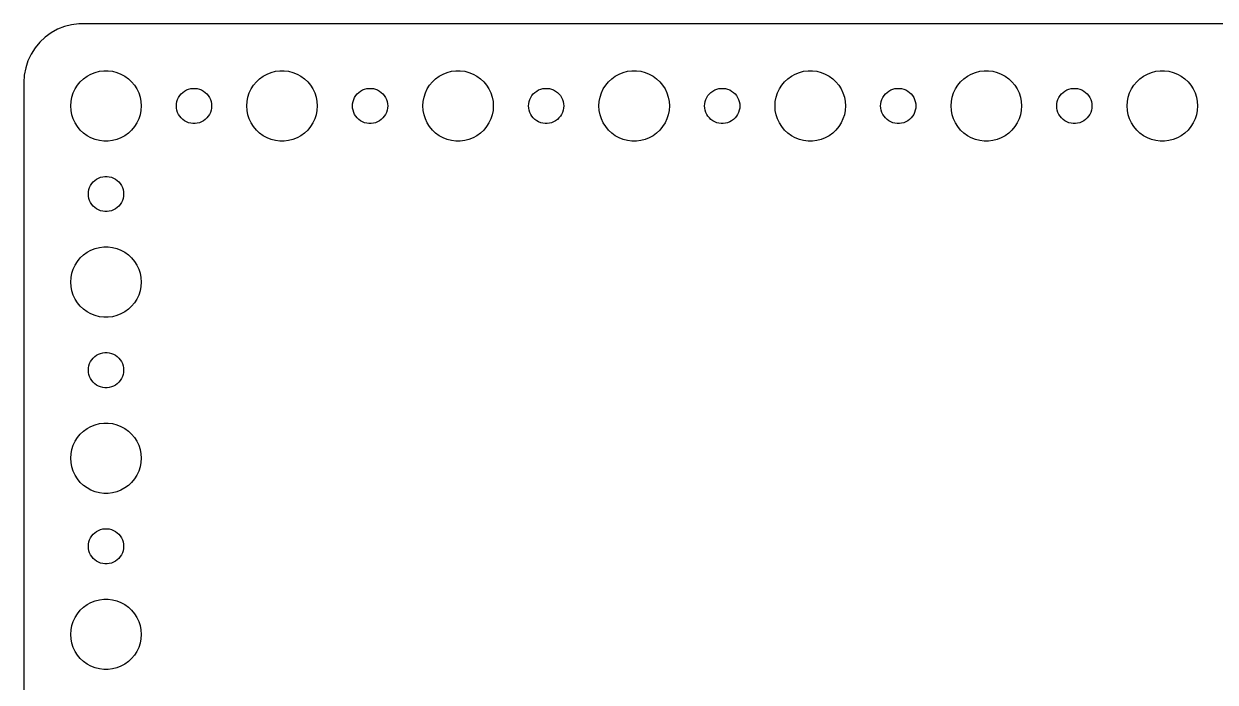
# Model space of a CAD drawing. Header units: metres. Extents: x -104 to 104, y -104 to 104.
# Drawn here: x -104.5 to -3, y 48.4 to 104.5 of the extents above; entities that cross this region are included whole.
import ezdxf

# ---------------------------------------------------------------- set-up
doc = ezdxf.new("R2010")
doc.units = ezdxf.units.M

msp = doc.modelspace()

# ---------------------------------------------------------------- linework, layer by layer
for p, q in [((-102.179, 103.722), (-102.687, 103.353)), ((-101.629, 104.024), (-102.179, 103.722)), ((-101.045, 104.255), (-101.629, 104.024)), ((-100.437, 104.411), (-101.045, 104.255)), ((-99.8139, 104.49), (-100.437, 104.411)), ((99.8139, 104.49), (-99.8139, 104.49)), ((-103.145, 102.923), (-103.545, 102.439)), ((-102.687, 103.353), (-103.145, 102.923)), ((-103.882, 101.909), (-104.149, 101.341)), ((-103.545, 102.439), (-103.882, 101.909)), ((-104.343, 100.743), (-104.461, 100.127)), ((-104.149, 101.341), (-104.343, 100.743)), ((-98.0621, 100.447), (-97.6884, 100.494)), ((-97.6884, 100.494), (-97.3116, 100.494)), ((-97.3116, 100.494), (-96.9379, 100.447)), ((-83.0621, 100.447), (-82.6884, 100.494)), ((-82.6884, 100.494), (-82.3116, 100.494)), ((-82.3116, 100.494), (-81.9379, 100.447)), ((-68.0621, 100.447), (-67.6884, 100.494)), ((-67.6884, 100.494), (-67.3116, 100.494)), ((-67.3116, 100.494), (-66.9379, 100.447)), ((-53.0621, 100.447), (-52.6884, 100.494)), ((-52.6884, 100.494), (-52.3116, 100.494)), ((-52.3116, 100.494), (-51.9379, 100.447)), ((-38.0621, 100.447), (-37.6884, 100.494)), ((-37.6884, 100.494), (-37.3116, 100.494)), ((-37.3116, 100.494), (-36.9379, 100.447)), ((-23.0621, 100.447), (-22.6884, 100.494)), ((-22.6884, 100.494), (-22.3116, 100.494)), ((-22.3116, 100.494), (-21.9379, 100.447)), ((-8.06213, 100.447), (-7.68837, 100.494)), ((-7.68837, 100.494), (-7.31161, 100.494)), ((-7.31161, 100.494), (-6.93785, 100.447)), ((-104.461, 100.127), (-104.5, 99.5)), ((-104.5, 99.5), (-104.5, -99.5)), ((-99.927, 99.2634), (-99.6869, 99.5536)), ((-99.6869, 99.5536), (-99.4123, 99.8115)), ((-99.4123, 99.8115), (-99.1075, 100.033)), ((-99.1075, 100.033), (-98.7773, 100.214)), ((-98.7773, 100.214), (-98.427, 100.353)), ((-98.427, 100.353), (-98.0621, 100.447)), ((-96.9379, 100.447), (-96.573, 100.353)), ((-96.573, 100.353), (-96.2227, 100.214)), ((-96.2227, 100.214), (-95.8925, 100.033)), ((-95.8925, 100.033), (-95.5877, 99.8115)), ((-95.5877, 99.8115), (-95.3131, 99.5536)), ((-95.3131, 99.5536), (-95.073, 99.2634)), ((-84.927, 99.2634), (-84.6869, 99.5536)), ((-84.6869, 99.5536), (-84.4123, 99.8115)), ((-84.4123, 99.8115), (-84.1075, 100.033)), ((-84.1075, 100.033), (-83.7773, 100.214)), ((-83.7773, 100.214), (-83.427, 100.353)), ((-83.427, 100.353), (-83.0621, 100.447)), ((-81.9379, 100.447), (-81.573, 100.353)), ((-81.573, 100.353), (-81.2227, 100.214)), ((-81.2227, 100.214), (-80.8925, 100.033)), ((-80.8925, 100.033), (-80.5877, 99.8115)), ((-80.5877, 99.8115), (-80.3131, 99.5536)), ((-80.3131, 99.5536), (-80.073, 99.2634)), ((-69.927, 99.2634), (-69.6869, 99.5536)), ((-69.6869, 99.5536), (-69.4123, 99.8115)), ((-69.4123, 99.8115), (-69.1075, 100.033)), ((-69.1075, 100.033), (-68.7773, 100.214)), ((-68.7773, 100.214), (-68.427, 100.353)), ((-68.427, 100.353), (-68.0621, 100.447)), ((-66.9379, 100.447), (-66.573, 100.353)), ((-66.573, 100.353), (-66.2227, 100.214)), ((-66.2227, 100.214), (-65.8925, 100.033)), ((-65.8925, 100.033), (-65.5877, 99.8115)), ((-65.5877, 99.8115), (-65.3131, 99.5536)), ((-65.3131, 99.5536), (-65.073, 99.2634)), ((-54.927, 99.2634), (-54.6869, 99.5536)), ((-54.6869, 99.5536), (-54.4123, 99.8115)), ((-54.4123, 99.8115), (-54.1075, 100.033)), ((-54.1075, 100.033), (-53.7773, 100.214)), ((-53.7773, 100.214), (-53.427, 100.353)), ((-53.427, 100.353), (-53.0621, 100.447)), ((-51.9379, 100.447), (-51.5729, 100.353)), ((-51.5729, 100.353), (-51.2227, 100.214)), ((-51.2227, 100.214), (-50.8925, 100.033)), ((-50.8925, 100.033), (-50.5877, 99.8115)), ((-50.5877, 99.8115), (-50.3131, 99.5536)), ((-50.3131, 99.5536), (-50.0729, 99.2634)), ((-39.927, 99.2634), (-39.6869, 99.5536)), ((-39.6869, 99.5536), (-39.4123, 99.8115)), ((-39.4123, 99.8115), (-39.1075, 100.033)), ((-39.1075, 100.033), (-38.7773, 100.214)), ((-38.7773, 100.214), (-38.427, 100.353)), ((-38.427, 100.353), (-38.0621, 100.447)), ((-36.9379, 100.447), (-36.5729, 100.353)), ((-36.5729, 100.353), (-36.2227, 100.214)), ((-36.2227, 100.214), (-35.8925, 100.033)), ((-35.8925, 100.033), (-35.5877, 99.8115)), ((-35.5877, 99.8115), (-35.3131, 99.5536)), ((-35.3131, 99.5536), (-35.0729, 99.2634)), ((-24.927, 99.2634), (-24.6869, 99.5536)), ((-24.6869, 99.5536), (-24.4123, 99.8115)), ((-24.4123, 99.8115), (-24.1075, 100.033)), ((-24.1075, 100.033), (-23.7773, 100.214)), ((-23.7773, 100.214), (-23.427, 100.353)), ((-23.427, 100.353), (-23.0621, 100.447)), ((-21.9379, 100.447), (-21.5729, 100.353)), ((-21.5729, 100.353), (-21.2227, 100.214)), ((-21.2227, 100.214), (-20.8925, 100.033)), ((-20.8925, 100.033), (-20.5877, 99.8115)), ((-20.5877, 99.8115), (-20.3131, 99.5536)), ((-20.3131, 99.5536), (-20.0729, 99.2634)), ((-9.92705, 99.2634), (-9.6869, 99.5536)), ((-9.6869, 99.5536), (-9.41226, 99.8115)), ((-9.41226, 99.8115), (-9.10747, 100.033)), ((-9.10747, 100.033), (-8.77733, 100.214)), ((-8.77733, 100.214), (-8.42705, 100.353)), ((-8.42705, 100.353), (-8.06213, 100.447)), ((-6.93785, 100.447), (-6.57294, 100.353)), ((-6.57294, 100.353), (-6.22266, 100.214)), ((-6.22266, 100.214), (-5.89252, 100.033)), ((-5.89252, 100.033), (-5.58772, 99.8115)), ((-5.58772, 99.8115), (-5.31308, 99.5536)), ((-5.31308, 99.5536), (-5.07294, 99.2634)), ((-100.406, 98.2461), (-100.289, 98.6044)), ((-100.289, 98.6044), (-100.129, 98.9453)), ((-100.129, 98.9453), (-99.927, 99.2634)), ((-95.073, 99.2634), (-94.8711, 98.9453)), ((-94.8711, 98.9453), (-94.7107, 98.6044)), ((-94.7107, 98.6044), (-94.5943, 98.2461)), ((-91.2135, 98.3817), (-91.0934, 98.5268)), ((-91.0934, 98.5268), (-90.9561, 98.6558)), ((-90.9561, 98.6558), (-90.8037, 98.7665)), ((-90.8037, 98.7665), (-90.6387, 98.8572)), ((-90.6387, 98.8572), (-90.4635, 98.9266)), ((-90.4635, 98.9266), (-90.2811, 98.9734)), ((-90.2811, 98.9734), (-90.0942, 98.997)), ((-90.0942, 98.997), (-89.9058, 98.997)), ((-89.9058, 98.997), (-89.7189, 98.9734)), ((-89.7189, 98.9734), (-89.5365, 98.9266)), ((-89.5365, 98.9266), (-89.3613, 98.8572)), ((-89.3613, 98.8572), (-89.1963, 98.7665)), ((-89.1963, 98.7665), (-89.0439, 98.6558)), ((-89.0439, 98.6558), (-88.9065, 98.5268)), ((-88.9065, 98.5268), (-88.7865, 98.3817)), ((-85.4057, 98.2461), (-85.2893, 98.6044)), ((-85.2893, 98.6044), (-85.1289, 98.9453)), ((-85.1289, 98.9453), (-84.927, 99.2634)), ((-80.073, 99.2634), (-79.8711, 98.9453)), ((-79.8711, 98.9453), (-79.7107, 98.6044)), ((-79.7107, 98.6044), (-79.5943, 98.2461)), ((-76.2135, 98.3817), (-76.0934, 98.5268)), ((-76.0934, 98.5268), (-75.9561, 98.6558)), ((-75.9561, 98.6558), (-75.8037, 98.7665)), ((-75.8037, 98.7665), (-75.6387, 98.8572)), ((-75.6387, 98.8572), (-75.4635, 98.9266)), ((-75.4635, 98.9266), (-75.2811, 98.9734)), ((-75.2811, 98.9734), (-75.0942, 98.997)), ((-75.0942, 98.997), (-74.9058, 98.997)), ((-74.9058, 98.997), (-74.7189, 98.9734)), ((-74.7189, 98.9734), (-74.5365, 98.9266)), ((-74.5365, 98.9266), (-74.3613, 98.8572)), ((-74.3613, 98.8572), (-74.1963, 98.7665)), ((-74.1963, 98.7665), (-74.0439, 98.6558)), ((-74.0439, 98.6558), (-73.9065, 98.5268)), ((-73.9065, 98.5268), (-73.7865, 98.3817)), ((-70.4057, 98.2461), (-70.2893, 98.6044)), ((-70.2893, 98.6044), (-70.1289, 98.9453)), ((-70.1289, 98.9453), (-69.927, 99.2634)), ((-65.073, 99.2634), (-64.8711, 98.9453)), ((-64.8711, 98.9453), (-64.7107, 98.6044)), ((-64.7107, 98.6044), (-64.5943, 98.2461)), ((-61.2135, 98.3817), (-61.0934, 98.5268)), ((-61.0934, 98.5268), (-60.9561, 98.6558)), ((-60.9561, 98.6558), (-60.8037, 98.7665)), ((-60.8037, 98.7665), (-60.6387, 98.8572)), ((-60.6387, 98.8572), (-60.4635, 98.9266)), ((-60.4635, 98.9266), (-60.2811, 98.9734)), ((-60.2811, 98.9734), (-60.0942, 98.997)), ((-60.0942, 98.997), (-59.9058, 98.997)), ((-59.9058, 98.997), (-59.7189, 98.9734)), ((-59.7189, 98.9734), (-59.5365, 98.9266)), ((-59.5365, 98.9266), (-59.3613, 98.8572)), ((-59.3613, 98.8572), (-59.1963, 98.7665)), ((-59.1963, 98.7665), (-59.0439, 98.6558)), ((-59.0439, 98.6558), (-58.9065, 98.5268)), ((-58.9065, 98.5268), (-58.7865, 98.3817)), ((-55.4057, 98.2461), (-55.2893, 98.6044)), ((-55.2893, 98.6044), (-55.1289, 98.9453)), ((-55.1289, 98.9453), (-54.927, 99.2634)), ((-50.0729, 99.2634), (-49.8711, 98.9453)), ((-49.8711, 98.9453), (-49.7107, 98.6044)), ((-49.7107, 98.6044), (-49.5942, 98.2461)), ((-46.2135, 98.3817), (-46.0934, 98.5268)), ((-46.0934, 98.5268), (-45.9561, 98.6558)), ((-45.9561, 98.6558), (-45.8037, 98.7665)), ((-45.8037, 98.7665), (-45.6387, 98.8572)), ((-45.6387, 98.8572), (-45.4635, 98.9266)), ((-45.4635, 98.9266), (-45.2811, 98.9734)), ((-45.2811, 98.9734), (-45.0942, 98.997)), ((-45.0942, 98.997), (-44.9058, 98.997)), ((-44.9058, 98.997), (-44.7189, 98.9734)), ((-44.7189, 98.9734), (-44.5365, 98.9266)), ((-44.5365, 98.9266), (-44.3613, 98.8572)), ((-44.3613, 98.8572), (-44.1963, 98.7665)), ((-44.1963, 98.7665), (-44.0439, 98.6558)), ((-44.0439, 98.6558), (-43.9065, 98.5268)), ((-43.9065, 98.5268), (-43.7865, 98.3817)), ((-40.4057, 98.2461), (-40.2893, 98.6044)), ((-40.2893, 98.6044), (-40.1289, 98.9453)), ((-40.1289, 98.9453), (-39.927, 99.2634)), ((-35.0729, 99.2634), (-34.8711, 98.9453)), ((-34.8711, 98.9453), (-34.7107, 98.6044)), ((-34.7107, 98.6044), (-34.5942, 98.2461)), ((-31.2135, 98.3817), (-31.0934, 98.5268)), ((-31.0934, 98.5268), (-30.9561, 98.6558)), ((-30.9561, 98.6558), (-30.8037, 98.7665)), ((-30.8037, 98.7665), (-30.6387, 98.8572)), ((-30.6387, 98.8572), (-30.4635, 98.9266)), ((-30.4635, 98.9266), (-30.2811, 98.9734)), ((-30.2811, 98.9734), (-30.0942, 98.997)), ((-30.0942, 98.997), (-29.9058, 98.997)), ((-29.9058, 98.997), (-29.7189, 98.9734)), ((-29.7189, 98.9734), (-29.5365, 98.9266)), ((-29.5365, 98.9266), (-29.3613, 98.8572)), ((-29.3613, 98.8572), (-29.1963, 98.7665)), ((-29.1963, 98.7665), (-29.0439, 98.6558)), ((-29.0439, 98.6558), (-28.9065, 98.5268)), ((-28.9065, 98.5268), (-28.7865, 98.3817)), ((-25.4057, 98.2461), (-25.2893, 98.6044)), ((-25.2893, 98.6044), (-25.1289, 98.9453)), ((-25.1289, 98.9453), (-24.927, 99.2634)), ((-20.0729, 99.2634), (-19.8711, 98.9453)), ((-19.8711, 98.9453), (-19.7107, 98.6044)), ((-19.7107, 98.6044), (-19.5942, 98.2461)), ((-16.2135, 98.3817), (-16.0934, 98.5268)), ((-16.0934, 98.5268), (-15.9561, 98.6558)), ((-15.9561, 98.6558), (-15.8037, 98.7665)), ((-15.8037, 98.7665), (-15.6387, 98.8572)), ((-15.6387, 98.8572), (-15.4635, 98.9266)), ((-15.4635, 98.9266), (-15.2811, 98.9734)), ((-15.2811, 98.9734), (-15.0942, 98.997)), ((-15.0942, 98.997), (-14.9058, 98.997)), ((-14.9058, 98.997), (-14.7189, 98.9734)), ((-14.7189, 98.9734), (-14.5365, 98.9266)), ((-14.5365, 98.9266), (-14.3613, 98.8572)), ((-14.3613, 98.8572), (-14.1963, 98.7665)), ((-14.1963, 98.7665), (-14.0439, 98.6558)), ((-14.0439, 98.6558), (-13.9065, 98.5268)), ((-13.9065, 98.5268), (-13.7865, 98.3817)), ((-10.4057, 98.2461), (-10.2893, 98.6044)), ((-10.2893, 98.6044), (-10.1289, 98.9453)), ((-10.1289, 98.9453), (-9.92705, 99.2634)), ((-5.07294, 99.2634), (-4.87108, 98.9453)), ((-4.87108, 98.9453), (-4.71066, 98.6044)), ((-4.71066, 98.6044), (-4.59424, 98.2461)), ((-100.5, 97.5), (-100.476, 97.876)), ((-100.476, 97.124), (-100.5, 97.5)), ((-100.476, 97.876), (-100.406, 98.2461)), ((-94.5943, 98.2461), (-94.5237, 97.876)), ((-94.5237, 97.876), (-94.5, 97.5)), ((-94.5, 97.5), (-94.5237, 97.124)), ((-91.5, 97.5), (-91.4882, 97.688)), ((-91.4882, 97.312), (-91.5, 97.5)), ((-91.4882, 97.688), (-91.4529, 97.873)), ((-91.4529, 97.873), (-91.3947, 98.0522)), ((-91.3947, 98.0522), (-91.3145, 98.2226)), ((-91.3145, 98.2226), (-91.2135, 98.3817)), ((-88.7865, 98.3817), (-88.6855, 98.2226)), ((-88.6855, 98.2226), (-88.6053, 98.0522)), ((-88.6053, 98.0522), (-88.5471, 97.873)), ((-88.5471, 97.873), (-88.5118, 97.688)), ((-88.5118, 97.688), (-88.5, 97.5)), ((-88.5, 97.5), (-88.5118, 97.312)), ((-85.5, 97.5), (-85.4763, 97.876)), ((-85.4763, 97.124), (-85.5, 97.5)), ((-85.4763, 97.876), (-85.4057, 98.2461)), ((-79.5943, 98.2461), (-79.5237, 97.876)), ((-79.5237, 97.876), (-79.5, 97.5)), ((-79.5, 97.5), (-79.5237, 97.124)), ((-76.5, 97.5), (-76.4882, 97.688)), ((-76.4882, 97.312), (-76.5, 97.5)), ((-76.4882, 97.688), (-76.4529, 97.873)), ((-76.4529, 97.873), (-76.3947, 98.0522)), ((-76.3947, 98.0522), (-76.3145, 98.2226)), ((-76.3145, 98.2226), (-76.2135, 98.3817)), ((-73.7865, 98.3817), (-73.6855, 98.2226)), ((-73.6855, 98.2226), (-73.6053, 98.0522)), ((-73.6053, 98.0522), (-73.5471, 97.873)), ((-73.5471, 97.873), (-73.5118, 97.688)), ((-73.5118, 97.688), (-73.5, 97.5)), ((-73.5, 97.5), (-73.5118, 97.312)), ((-70.5, 97.5), (-70.4763, 97.876)), ((-70.4763, 97.124), (-70.5, 97.5)), ((-70.4763, 97.876), (-70.4057, 98.2461)), ((-64.5943, 98.2461), (-64.5237, 97.876)), ((-64.5237, 97.876), (-64.5, 97.5)), ((-64.5, 97.5), (-64.5237, 97.124)), ((-61.5, 97.5), (-61.4882, 97.688)), ((-61.4882, 97.312), (-61.5, 97.5)), ((-61.4882, 97.688), (-61.4529, 97.873)), ((-61.4529, 97.873), (-61.3947, 98.0522)), ((-61.3947, 98.0522), (-61.3145, 98.2226)), ((-61.3145, 98.2226), (-61.2135, 98.3817)), ((-58.7865, 98.3817), (-58.6855, 98.2226)), ((-58.6855, 98.2226), (-58.6053, 98.0522)), ((-58.6053, 98.0522), (-58.5471, 97.873)), ((-58.5471, 97.873), (-58.5118, 97.688)), ((-58.5118, 97.688), (-58.5, 97.5)), ((-58.5, 97.5), (-58.5118, 97.312)), ((-55.5, 97.5), (-55.4763, 97.876)), ((-55.4763, 97.124), (-55.5, 97.5)), ((-55.4763, 97.876), (-55.4057, 98.2461)), ((-49.5942, 98.2461), (-49.5237, 97.876)), ((-49.5237, 97.876), (-49.5, 97.5)), ((-49.5, 97.5), (-49.5237, 97.124)), ((-46.5, 97.5), (-46.4882, 97.688)), ((-46.4882, 97.312), (-46.5, 97.5)), ((-46.4882, 97.688), (-46.4529, 97.873)), ((-46.4529, 97.873), (-46.3947, 98.0522)), ((-46.3947, 98.0522), (-46.3145, 98.2226)), ((-46.3145, 98.2226), (-46.2135, 98.3817)), ((-43.7865, 98.3817), (-43.6855, 98.2226)), ((-43.6855, 98.2226), (-43.6053, 98.0522)), ((-43.6053, 98.0522), (-43.5471, 97.873)), ((-43.5471, 97.873), (-43.5118, 97.688)), ((-43.5118, 97.688), (-43.5, 97.5)), ((-43.5, 97.5), (-43.5118, 97.312)), ((-40.5, 97.5), (-40.4763, 97.876)), ((-40.4763, 97.124), (-40.5, 97.5)), ((-40.4763, 97.876), (-40.4057, 98.2461)), ((-34.5942, 98.2461), (-34.5237, 97.876)), ((-34.5237, 97.876), (-34.5, 97.5)), ((-34.5, 97.5), (-34.5237, 97.124)), ((-31.5, 97.5), (-31.4882, 97.688)), ((-31.4882, 97.312), (-31.5, 97.5)), ((-31.4882, 97.688), (-31.4529, 97.873)), ((-31.4529, 97.873), (-31.3947, 98.0522)), ((-31.3947, 98.0522), (-31.3145, 98.2226)), ((-31.3145, 98.2226), (-31.2135, 98.3817)), ((-28.7865, 98.3817), (-28.6855, 98.2226)), ((-28.6855, 98.2226), (-28.6053, 98.0522)), ((-28.6053, 98.0522), (-28.5471, 97.873)), ((-28.5471, 97.873), (-28.5118, 97.688)), ((-28.5118, 97.688), (-28.5, 97.5)), ((-28.5, 97.5), (-28.5118, 97.312)), ((-25.5, 97.5), (-25.4763, 97.876)), ((-25.4763, 97.124), (-25.5, 97.5)), ((-25.4763, 97.876), (-25.4057, 98.2461)), ((-19.5942, 98.2461), (-19.5237, 97.876)), ((-19.5237, 97.876), (-19.5, 97.5)), ((-19.5, 97.5), (-19.5237, 97.124)), ((-16.5, 97.5), (-16.4882, 97.688)), ((-16.4882, 97.312), (-16.5, 97.5)), ((-16.4882, 97.688), (-16.4529, 97.873)), ((-16.4529, 97.873), (-16.3947, 98.0522)), ((-16.3947, 98.0522), (-16.3145, 98.2226)), ((-16.3145, 98.2226), (-16.2135, 98.3817)), ((-13.7865, 98.3817), (-13.6855, 98.2226)), ((-13.6855, 98.2226), (-13.6053, 98.0522)), ((-13.6053, 98.0522), (-13.5471, 97.873)), ((-13.5471, 97.873), (-13.5118, 97.688)), ((-13.5118, 97.688), (-13.5, 97.5)), ((-13.5, 97.5), (-13.5118, 97.312)), ((-10.5, 97.5), (-10.4763, 97.876)), ((-10.4763, 97.124), (-10.5, 97.5)), ((-10.4763, 97.876), (-10.4057, 98.2461)), ((-4.59424, 98.2461), (-4.52365, 97.876)), ((-4.52365, 97.876), (-4.5, 97.5)), ((-4.5, 97.5), (-4.52365, 97.124)), ((-100.406, 96.7539), (-100.476, 97.124)), ((-100.289, 96.3956), (-100.406, 96.7539)), ((-94.5943, 96.7539), (-94.7107, 96.3956)), ((-94.5237, 97.124), (-94.5943, 96.7539)), ((-91.4529, 97.127), (-91.4882, 97.312)), ((-91.3947, 96.9478), (-91.4529, 97.127)), ((-91.3145, 96.7774), (-91.3947, 96.9478)), ((-91.2135, 96.6183), (-91.3145, 96.7774)), ((-91.0934, 96.4732), (-91.2135, 96.6183)), ((-90.9561, 96.3442), (-91.0934, 96.4732)), ((-88.9065, 96.4732), (-89.0439, 96.3442)), ((-88.7865, 96.6183), (-88.9065, 96.4732)), ((-88.6855, 96.7774), (-88.7865, 96.6183)), ((-88.6053, 96.9478), (-88.6855, 96.7774)), ((-88.5471, 97.127), (-88.6053, 96.9478)), ((-88.5118, 97.312), (-88.5471, 97.127)), ((-85.4057, 96.7539), (-85.4763, 97.124)), ((-85.2893, 96.3956), (-85.4057, 96.7539)), ((-79.5943, 96.7539), (-79.7107, 96.3956)), ((-79.5237, 97.124), (-79.5943, 96.7539)), ((-76.4529, 97.127), (-76.4882, 97.312)), ((-76.3947, 96.9478), (-76.4529, 97.127)), ((-76.3145, 96.7774), (-76.3947, 96.9478)), ((-76.2135, 96.6183), (-76.3145, 96.7774)), ((-76.0934, 96.4732), (-76.2135, 96.6183)), ((-75.9561, 96.3442), (-76.0934, 96.4732)), ((-73.9065, 96.4732), (-74.0439, 96.3442)), ((-73.7865, 96.6183), (-73.9065, 96.4732)), ((-73.6855, 96.7774), (-73.7865, 96.6183)), ((-73.6053, 96.9478), (-73.6855, 96.7774)), ((-73.5471, 97.127), (-73.6053, 96.9478)), ((-73.5118, 97.312), (-73.5471, 97.127)), ((-70.4057, 96.7539), (-70.4763, 97.124)), ((-70.2893, 96.3956), (-70.4057, 96.7539)), ((-64.5943, 96.7539), (-64.7107, 96.3956)), ((-64.5237, 97.124), (-64.5943, 96.7539)), ((-61.4529, 97.127), (-61.4882, 97.312)), ((-61.3947, 96.9478), (-61.4529, 97.127)), ((-61.3145, 96.7774), (-61.3947, 96.9478)), ((-61.2135, 96.6183), (-61.3145, 96.7774)), ((-61.0934, 96.4732), (-61.2135, 96.6183)), ((-60.9561, 96.3442), (-61.0934, 96.4732)), ((-58.9065, 96.4732), (-59.0439, 96.3442)), ((-58.7865, 96.6183), (-58.9065, 96.4732)), ((-58.6855, 96.7774), (-58.7865, 96.6183)), ((-58.6053, 96.9478), (-58.6855, 96.7774)), ((-58.5471, 97.127), (-58.6053, 96.9478)), ((-58.5118, 97.312), (-58.5471, 97.127)), ((-55.4057, 96.7539), (-55.4763, 97.124)), ((-55.2893, 96.3956), (-55.4057, 96.7539)), ((-49.5942, 96.7539), (-49.7107, 96.3956)), ((-49.5237, 97.124), (-49.5942, 96.7539)), ((-46.4529, 97.127), (-46.4882, 97.312)), ((-46.3947, 96.9478), (-46.4529, 97.127)), ((-46.3145, 96.7774), (-46.3947, 96.9478)), ((-46.2135, 96.6183), (-46.3145, 96.7774)), ((-46.0934, 96.4732), (-46.2135, 96.6183)), ((-45.9561, 96.3442), (-46.0934, 96.4732)), ((-43.9065, 96.4732), (-44.0439, 96.3442)), ((-43.7865, 96.6183), (-43.9065, 96.4732)), ((-43.6855, 96.7774), (-43.7865, 96.6183)), ((-43.6053, 96.9478), (-43.6855, 96.7774)), ((-43.5471, 97.127), (-43.6053, 96.9478)), ((-43.5118, 97.312), (-43.5471, 97.127)), ((-40.4057, 96.7539), (-40.4763, 97.124)), ((-40.2893, 96.3956), (-40.4057, 96.7539)), ((-34.5942, 96.7539), (-34.7107, 96.3956)), ((-34.5237, 97.124), (-34.5942, 96.7539)), ((-31.4529, 97.127), (-31.4882, 97.312)), ((-31.3947, 96.9478), (-31.4529, 97.127)), ((-31.3145, 96.7774), (-31.3947, 96.9478)), ((-31.2135, 96.6183), (-31.3145, 96.7774)), ((-31.0934, 96.4732), (-31.2135, 96.6183)), ((-30.9561, 96.3442), (-31.0934, 96.4732)), ((-28.9065, 96.4732), (-29.0439, 96.3442)), ((-28.7865, 96.6183), (-28.9065, 96.4732)), ((-28.6855, 96.7774), (-28.7865, 96.6183)), ((-28.6053, 96.9478), (-28.6855, 96.7774)), ((-28.5471, 97.127), (-28.6053, 96.9478)), ((-28.5118, 97.312), (-28.5471, 97.127)), ((-25.4057, 96.7539), (-25.4763, 97.124)), ((-25.2893, 96.3956), (-25.4057, 96.7539)), ((-19.5942, 96.7539), (-19.7107, 96.3956)), ((-19.5237, 97.124), (-19.5942, 96.7539)), ((-16.4529, 97.127), (-16.4882, 97.312)), ((-16.3947, 96.9478), (-16.4529, 97.127)), ((-16.3145, 96.7774), (-16.3947, 96.9478)), ((-16.2135, 96.6183), (-16.3145, 96.7774)), ((-16.0934, 96.4732), (-16.2135, 96.6183)), ((-15.9561, 96.3442), (-16.0934, 96.4732)), ((-13.9065, 96.4732), (-14.0439, 96.3442)), ((-13.7865, 96.6183), (-13.9065, 96.4732)), ((-13.6855, 96.7774), (-13.7865, 96.6183)), ((-13.6053, 96.9478), (-13.6855, 96.7774)), ((-13.5471, 97.127), (-13.6053, 96.9478)), ((-13.5118, 97.312), (-13.5471, 97.127)), ((-10.4057, 96.7539), (-10.4763, 97.124)), ((-10.2893, 96.3956), (-10.4057, 96.7539)), ((-4.59424, 96.7539), (-4.71066, 96.3956)), ((-4.52365, 97.124), (-4.59424, 96.7539)), ((-100.129, 96.0547), (-100.289, 96.3956)), ((-99.927, 95.7366), (-100.129, 96.0547)), ((-99.6869, 95.4464), (-99.927, 95.7366)), ((-99.4123, 95.1885), (-99.6869, 95.4464)), ((-95.3131, 95.4464), (-95.5877, 95.1885)), ((-95.073, 95.7366), (-95.3131, 95.4464)), ((-94.8711, 96.0547), (-95.073, 95.7366)), ((-94.7107, 96.3956), (-94.8711, 96.0547)), ((-90.8037, 96.2335), (-90.9561, 96.3442)), ((-90.6387, 96.1428), (-90.8037, 96.2335)), ((-90.4635, 96.0734), (-90.6387, 96.1428)), ((-90.2811, 96.0266), (-90.4635, 96.0734)), ((-90.0942, 96.003), (-90.2811, 96.0266)), ((-89.9058, 96.003), (-90.0942, 96.003)), ((-89.7189, 96.0266), (-89.9058, 96.003)), ((-89.5365, 96.0734), (-89.7189, 96.0266)), ((-89.3613, 96.1428), (-89.5365, 96.0734)), ((-89.1963, 96.2335), (-89.3613, 96.1428)), ((-89.0439, 96.3442), (-89.1963, 96.2335)), ((-85.1289, 96.0547), (-85.2893, 96.3956)), ((-84.927, 95.7366), (-85.1289, 96.0547)), ((-84.6869, 95.4464), (-84.927, 95.7366)), ((-84.4123, 95.1885), (-84.6869, 95.4464)), ((-80.3131, 95.4464), (-80.5877, 95.1885)), ((-80.073, 95.7366), (-80.3131, 95.4464)), ((-79.8711, 96.0547), (-80.073, 95.7366)), ((-79.7107, 96.3956), (-79.8711, 96.0547)), ((-75.8037, 96.2335), (-75.9561, 96.3442)), ((-75.6387, 96.1428), (-75.8037, 96.2335)), ((-75.4635, 96.0734), (-75.6387, 96.1428)), ((-75.2811, 96.0266), (-75.4635, 96.0734)), ((-75.0942, 96.003), (-75.2811, 96.0266)), ((-74.9058, 96.003), (-75.0942, 96.003)), ((-74.7189, 96.0266), (-74.9058, 96.003)), ((-74.5365, 96.0734), (-74.7189, 96.0266)), ((-74.3613, 96.1428), (-74.5365, 96.0734)), ((-74.1963, 96.2335), (-74.3613, 96.1428)), ((-74.0439, 96.3442), (-74.1963, 96.2335)), ((-70.1289, 96.0547), (-70.2893, 96.3956)), ((-69.927, 95.7366), (-70.1289, 96.0547)), ((-69.6869, 95.4464), (-69.927, 95.7366)), ((-69.4123, 95.1885), (-69.6869, 95.4464)), ((-65.3131, 95.4464), (-65.5877, 95.1885)), ((-65.073, 95.7366), (-65.3131, 95.4464)), ((-64.8711, 96.0547), (-65.073, 95.7366)), ((-64.7107, 96.3956), (-64.8711, 96.0547)), ((-60.8037, 96.2335), (-60.9561, 96.3442)), ((-60.6387, 96.1428), (-60.8037, 96.2335)), ((-60.4635, 96.0734), (-60.6387, 96.1428)), ((-60.2811, 96.0266), (-60.4635, 96.0734)), ((-60.0942, 96.003), (-60.2811, 96.0266)), ((-59.9058, 96.003), (-60.0942, 96.003)), ((-59.7189, 96.0266), (-59.9058, 96.003)), ((-59.5365, 96.0734), (-59.7189, 96.0266)), ((-59.3613, 96.1428), (-59.5365, 96.0734)), ((-59.1963, 96.2335), (-59.3613, 96.1428)), ((-59.0439, 96.3442), (-59.1963, 96.2335)), ((-55.1289, 96.0547), (-55.2893, 96.3956)), ((-54.927, 95.7366), (-55.1289, 96.0547)), ((-54.6869, 95.4464), (-54.927, 95.7366)), ((-54.4123, 95.1885), (-54.6869, 95.4464)), ((-50.3131, 95.4464), (-50.5877, 95.1885)), ((-50.0729, 95.7366), (-50.3131, 95.4464)), ((-49.8711, 96.0547), (-50.0729, 95.7366)), ((-49.7107, 96.3956), (-49.8711, 96.0547)), ((-45.8037, 96.2335), (-45.9561, 96.3442)), ((-45.6387, 96.1428), (-45.8037, 96.2335)), ((-45.4635, 96.0734), (-45.6387, 96.1428)), ((-45.2811, 96.0266), (-45.4635, 96.0734)), ((-45.0942, 96.003), (-45.2811, 96.0266)), ((-44.9058, 96.003), (-45.0942, 96.003)), ((-44.7189, 96.0266), (-44.9058, 96.003)), ((-44.5365, 96.0734), (-44.7189, 96.0266)), ((-44.3613, 96.1428), (-44.5365, 96.0734)), ((-44.1963, 96.2335), (-44.3613, 96.1428)), ((-44.0439, 96.3442), (-44.1963, 96.2335)), ((-40.1289, 96.0547), (-40.2893, 96.3956)), ((-39.927, 95.7366), (-40.1289, 96.0547)), ((-39.6869, 95.4464), (-39.927, 95.7366)), ((-39.4123, 95.1885), (-39.6869, 95.4464)), ((-35.3131, 95.4464), (-35.5877, 95.1885)), ((-35.0729, 95.7366), (-35.3131, 95.4464)), ((-34.8711, 96.0547), (-35.0729, 95.7366)), ((-34.7107, 96.3956), (-34.8711, 96.0547)), ((-30.8037, 96.2335), (-30.9561, 96.3442)), ((-30.6387, 96.1428), (-30.8037, 96.2335)), ((-30.4635, 96.0734), (-30.6387, 96.1428)), ((-30.2811, 96.0266), (-30.4635, 96.0734)), ((-30.0942, 96.003), (-30.2811, 96.0266)), ((-29.9058, 96.003), (-30.0942, 96.003)), ((-29.7189, 96.0266), (-29.9058, 96.003)), ((-29.5365, 96.0734), (-29.7189, 96.0266)), ((-29.3613, 96.1428), (-29.5365, 96.0734)), ((-29.1963, 96.2335), (-29.3613, 96.1428)), ((-29.0439, 96.3442), (-29.1963, 96.2335)), ((-25.1289, 96.0547), (-25.2893, 96.3956)), ((-24.927, 95.7366), (-25.1289, 96.0547)), ((-24.6869, 95.4464), (-24.927, 95.7366)), ((-24.4123, 95.1885), (-24.6869, 95.4464)), ((-20.3131, 95.4464), (-20.5877, 95.1885)), ((-20.0729, 95.7366), (-20.3131, 95.4464)), ((-19.8711, 96.0547), (-20.0729, 95.7366)), ((-19.7107, 96.3956), (-19.8711, 96.0547)), ((-15.8037, 96.2335), (-15.9561, 96.3442)), ((-15.6387, 96.1428), (-15.8037, 96.2335)), ((-15.4635, 96.0734), (-15.6387, 96.1428)), ((-15.2811, 96.0266), (-15.4635, 96.0734)), ((-15.0942, 96.003), (-15.2811, 96.0266)), ((-14.9058, 96.003), (-15.0942, 96.003)), ((-14.7189, 96.0266), (-14.9058, 96.003)), ((-14.5365, 96.0734), (-14.7189, 96.0266)), ((-14.3613, 96.1428), (-14.5365, 96.0734)), ((-14.1963, 96.2335), (-14.3613, 96.1428)), ((-14.0439, 96.3442), (-14.1963, 96.2335)), ((-10.1289, 96.0547), (-10.2893, 96.3956)), ((-9.92705, 95.7366), (-10.1289, 96.0547)), ((-9.6869, 95.4464), (-9.92705, 95.7366)), ((-9.41226, 95.1885), (-9.6869, 95.4464)), ((-5.31308, 95.4464), (-5.58772, 95.1885)), ((-5.07294, 95.7366), (-5.31308, 95.4464)), ((-4.87108, 96.0547), (-5.07294, 95.7366)), ((-4.71066, 96.3956), (-4.87108, 96.0547)), ((-99.1075, 94.967), (-99.4123, 95.1885)), ((-98.7773, 94.7855), (-99.1075, 94.967)), ((-98.427, 94.6468), (-98.7773, 94.7855)), ((-98.0621, 94.5531), (-98.427, 94.6468)), ((-97.6884, 94.5059), (-98.0621, 94.5531)), ((-97.3116, 94.5059), (-97.6884, 94.5059)), ((-96.9379, 94.5531), (-97.3116, 94.5059)), ((-96.573, 94.6468), (-96.9379, 94.5531)), ((-96.2227, 94.7855), (-96.573, 94.6468)), ((-95.8925, 94.967), (-96.2227, 94.7855)), ((-95.5877, 95.1885), (-95.8925, 94.967)), ((-84.1075, 94.967), (-84.4123, 95.1885)), ((-83.7773, 94.7855), (-84.1075, 94.967)), ((-83.427, 94.6468), (-83.7773, 94.7855)), ((-83.0621, 94.5531), (-83.427, 94.6468)), ((-82.6884, 94.5059), (-83.0621, 94.5531)), ((-82.3116, 94.5059), (-82.6884, 94.5059)), ((-81.9379, 94.5531), (-82.3116, 94.5059)), ((-81.573, 94.6468), (-81.9379, 94.5531)), ((-81.2227, 94.7855), (-81.573, 94.6468)), ((-80.8925, 94.967), (-81.2227, 94.7855)), ((-80.5877, 95.1885), (-80.8925, 94.967)), ((-69.1075, 94.967), (-69.4123, 95.1885)), ((-68.7773, 94.7855), (-69.1075, 94.967)), ((-68.427, 94.6468), (-68.7773, 94.7855)), ((-68.0621, 94.5531), (-68.427, 94.6468)), ((-67.6884, 94.5059), (-68.0621, 94.5531)), ((-67.3116, 94.5059), (-67.6884, 94.5059)), ((-66.9379, 94.5531), (-67.3116, 94.5059)), ((-66.573, 94.6468), (-66.9379, 94.5531)), ((-66.2227, 94.7855), (-66.573, 94.6468)), ((-65.8925, 94.967), (-66.2227, 94.7855)), ((-65.5877, 95.1885), (-65.8925, 94.967)), ((-54.1075, 94.967), (-54.4123, 95.1885)), ((-53.7773, 94.7855), (-54.1075, 94.967)), ((-53.427, 94.6468), (-53.7773, 94.7855)), ((-53.0621, 94.5531), (-53.427, 94.6468)), ((-52.6884, 94.5059), (-53.0621, 94.5531)), ((-52.3116, 94.5059), (-52.6884, 94.5059)), ((-51.9379, 94.5531), (-52.3116, 94.5059)), ((-51.5729, 94.6468), (-51.9379, 94.5531)), ((-51.2227, 94.7855), (-51.5729, 94.6468)), ((-50.8925, 94.967), (-51.2227, 94.7855)), ((-50.5877, 95.1885), (-50.8925, 94.967)), ((-39.1075, 94.967), (-39.4123, 95.1885)), ((-38.7773, 94.7855), (-39.1075, 94.967)), ((-38.427, 94.6468), (-38.7773, 94.7855)), ((-38.0621, 94.5531), (-38.427, 94.6468)), ((-37.6884, 94.5059), (-38.0621, 94.5531)), ((-37.3116, 94.5059), (-37.6884, 94.5059)), ((-36.9379, 94.5531), (-37.3116, 94.5059)), ((-36.5729, 94.6468), (-36.9379, 94.5531)), ((-36.2227, 94.7855), (-36.5729, 94.6468)), ((-35.8925, 94.967), (-36.2227, 94.7855)), ((-35.5877, 95.1885), (-35.8925, 94.967)), ((-24.1075, 94.967), (-24.4123, 95.1885)), ((-23.7773, 94.7855), (-24.1075, 94.967)), ((-23.427, 94.6468), (-23.7773, 94.7855)), ((-23.0621, 94.5531), (-23.427, 94.6468)), ((-22.6884, 94.5059), (-23.0621, 94.5531)), ((-22.3116, 94.5059), (-22.6884, 94.5059)), ((-21.9379, 94.5531), (-22.3116, 94.5059)), ((-21.5729, 94.6468), (-21.9379, 94.5531)), ((-21.2227, 94.7855), (-21.5729, 94.6468)), ((-20.8925, 94.967), (-21.2227, 94.7855)), ((-20.5877, 95.1885), (-20.8925, 94.967)), ((-9.10747, 94.967), (-9.41226, 95.1885)), ((-8.77733, 94.7855), (-9.10747, 94.967)), ((-8.42705, 94.6468), (-8.77733, 94.7855)), ((-8.06213, 94.5531), (-8.42705, 94.6468)), ((-7.68837, 94.5059), (-8.06213, 94.5531)), ((-7.31161, 94.5059), (-7.68837, 94.5059)), ((-6.93785, 94.5531), (-7.31161, 94.5059)), ((-6.57294, 94.6468), (-6.93785, 94.5531)), ((-6.22266, 94.7855), (-6.57294, 94.6468)), ((-5.89252, 94.967), (-6.22266, 94.7855)), ((-5.58772, 95.1885), (-5.89252, 94.967)), ((-98.3037, 91.2665), (-98.1387, 91.3572)), ((-98.1387, 91.3572), (-97.9635, 91.4266)), ((-97.9635, 91.4266), (-97.7811, 91.4734)), ((-97.7811, 91.4734), (-97.5942, 91.497)), ((-97.5942, 91.497), (-97.4058, 91.497)), ((-97.4058, 91.497), (-97.2189, 91.4734)), ((-97.2189, 91.4734), (-97.0365, 91.4266)), ((-97.0365, 91.4266), (-96.8613, 91.3572)), ((-96.8613, 91.3572), (-96.6963, 91.2665)), ((-98.9882, 90.188), (-98.9529, 90.373)), ((-98.9529, 90.373), (-98.8947, 90.5522)), ((-98.8947, 90.5522), (-98.8145, 90.7226)), ((-98.8145, 90.7226), (-98.7135, 90.8817)), ((-98.7135, 90.8817), (-98.5934, 91.0268)), ((-98.5934, 91.0268), (-98.4561, 91.1558)), ((-98.4561, 91.1558), (-98.3037, 91.2665)), ((-96.6963, 91.2665), (-96.5439, 91.1558)), ((-96.5439, 91.1558), (-96.4065, 91.0268)), ((-96.4065, 91.0268), (-96.2865, 90.8817)), ((-96.2865, 90.8817), (-96.1855, 90.7226)), ((-96.1855, 90.7226), (-96.1053, 90.5522)), ((-96.1053, 90.5522), (-96.0471, 90.373)), ((-96.0471, 90.373), (-96.0118, 90.188)), ((-99, 90), (-98.9882, 90.188)), ((-98.9882, 89.812), (-99, 90)), ((-98.9529, 89.627), (-98.9882, 89.812)), ((-98.8947, 89.4478), (-98.9529, 89.627)), ((-98.8145, 89.2774), (-98.8947, 89.4478)), ((-96.1053, 89.4478), (-96.1855, 89.2774)), ((-96.0471, 89.627), (-96.1053, 89.4478)), ((-96.0118, 89.812), (-96.0471, 89.627)), ((-96.0118, 90.188), (-96, 90)), ((-96, 90), (-96.0118, 89.812)), ((-98.7135, 89.1183), (-98.8145, 89.2774)), ((-98.5934, 88.9732), (-98.7135, 89.1183)), ((-98.4561, 88.8442), (-98.5934, 88.9732)), ((-98.3037, 88.7335), (-98.4561, 88.8442)), ((-98.1387, 88.6428), (-98.3037, 88.7335)), ((-97.9635, 88.5734), (-98.1387, 88.6428)), ((-97.7811, 88.5266), (-97.9635, 88.5734)), ((-97.5942, 88.503), (-97.7811, 88.5266)), ((-97.4058, 88.503), (-97.5942, 88.503)), ((-97.2189, 88.5266), (-97.4058, 88.503)), ((-97.0365, 88.5734), (-97.2189, 88.5266)), ((-96.8613, 88.6428), (-97.0365, 88.5734)), ((-96.6963, 88.7335), (-96.8613, 88.6428)), ((-96.5439, 88.8442), (-96.6963, 88.7335)), ((-96.4065, 88.9732), (-96.5439, 88.8442)), ((-96.2865, 89.1183), (-96.4065, 88.9732)), ((-96.1855, 89.2774), (-96.2865, 89.1183)), ((-98.7773, 85.2145), (-98.427, 85.3532)), ((-98.427, 85.3532), (-98.0621, 85.4469)), ((-98.0621, 85.4469), (-97.6884, 85.4941)), ((-97.6884, 85.4941), (-97.3116, 85.4941)), ((-97.3116, 85.4941), (-96.9379, 85.4469)), ((-96.9379, 85.4469), (-96.573, 85.3532)), ((-96.573, 85.3532), (-96.2227, 85.2145)), ((-100.129, 83.9453), (-99.927, 84.2634)), ((-99.927, 84.2634), (-99.6869, 84.5536)), ((-99.6869, 84.5536), (-99.4123, 84.8115)), ((-99.4123, 84.8115), (-99.1075, 85.033)), ((-99.1075, 85.033), (-98.7773, 85.2145)), ((-96.2227, 85.2145), (-95.8925, 85.033)), ((-95.8925, 85.033), (-95.5877, 84.8115)), ((-95.5877, 84.8115), (-95.3131, 84.5536)), ((-95.3131, 84.5536), (-95.073, 84.2634)), ((-95.073, 84.2634), (-94.8711, 83.9453)), ((-100.476, 82.876), (-100.406, 83.2461)), ((-100.406, 83.2461), (-100.289, 83.6044)), ((-100.289, 83.6044), (-100.129, 83.9453)), ((-94.8711, 83.9453), (-94.7107, 83.6044)), ((-94.7107, 83.6044), (-94.5943, 83.2461)), ((-94.5943, 83.2461), (-94.5237, 82.876)), ((-100.5, 82.5), (-100.476, 82.876)), ((-100.476, 82.124), (-100.5, 82.5)), ((-94.5237, 82.876), (-94.5, 82.5)), ((-94.5, 82.5), (-94.5237, 82.124)), ((-100.406, 81.7539), (-100.476, 82.124)), ((-100.289, 81.3956), (-100.406, 81.7539)), ((-100.129, 81.0547), (-100.289, 81.3956)), ((-94.7107, 81.3956), (-94.8711, 81.0547)), ((-94.5943, 81.7539), (-94.7107, 81.3956)), ((-94.5237, 82.124), (-94.5943, 81.7539)), ((-99.927, 80.7366), (-100.129, 81.0547)), ((-99.6869, 80.4464), (-99.927, 80.7366)), ((-99.4123, 80.1885), (-99.6869, 80.4464)), ((-99.1075, 79.967), (-99.4123, 80.1885)), ((-95.5877, 80.1885), (-95.8925, 79.967)), ((-95.3131, 80.4464), (-95.5877, 80.1885)), ((-95.073, 80.7366), (-95.3131, 80.4464)), ((-94.8711, 81.0547), (-95.073, 80.7366)), ((-98.7773, 79.7855), (-99.1075, 79.967)), ((-98.427, 79.6468), (-98.7773, 79.7855)), ((-98.0621, 79.5531), (-98.427, 79.6468)), ((-97.6884, 79.5059), (-98.0621, 79.5531)), ((-97.3116, 79.5059), (-97.6884, 79.5059)), ((-96.9379, 79.5531), (-97.3116, 79.5059)), ((-96.573, 79.6468), (-96.9379, 79.5531)), ((-96.2227, 79.7855), (-96.573, 79.6468)), ((-95.8925, 79.967), (-96.2227, 79.7855)), ((-98.5934, 76.0268), (-98.4561, 76.1558)), ((-98.4561, 76.1558), (-98.3037, 76.2665)), ((-98.3037, 76.2665), (-98.1387, 76.3572)), ((-98.1387, 76.3572), (-97.9635, 76.4266)), ((-97.9635, 76.4266), (-97.7811, 76.4734)), ((-97.7811, 76.4734), (-97.5942, 76.497)), ((-97.5942, 76.497), (-97.4058, 76.497)), ((-97.4058, 76.497), (-97.2189, 76.4734)), ((-97.2189, 76.4734), (-97.0365, 76.4266)), ((-97.0365, 76.4266), (-96.8613, 76.3572)), ((-96.8613, 76.3572), (-96.6963, 76.2665)), ((-96.6963, 76.2665), (-96.5439, 76.1558)), ((-96.5439, 76.1558), (-96.4065, 76.0268)), ((-99, 75), (-98.9882, 75.188)), ((-98.9882, 75.188), (-98.9529, 75.373)), ((-98.9529, 75.373), (-98.8947, 75.5522)), ((-98.8947, 75.5522), (-98.8145, 75.7226)), ((-98.8145, 75.7226), (-98.7135, 75.8817)), ((-98.7135, 75.8817), (-98.5934, 76.0268)), ((-96.4065, 76.0268), (-96.2865, 75.8817)), ((-96.2865, 75.8817), (-96.1855, 75.7226)), ((-96.1855, 75.7226), (-96.1053, 75.5522)), ((-96.1053, 75.5522), (-96.0471, 75.373)), ((-96.0471, 75.373), (-96.0118, 75.188)), ((-96.0118, 75.188), (-96, 75)), ((-98.9882, 74.812), (-99, 75)), ((-98.9529, 74.627), (-98.9882, 74.812)), ((-98.8947, 74.4478), (-98.9529, 74.627)), ((-98.8145, 74.2774), (-98.8947, 74.4478)), ((-98.7135, 74.1183), (-98.8145, 74.2774)), ((-98.5934, 73.9732), (-98.7135, 74.1183)), ((-96.2865, 74.1183), (-96.4065, 73.9732)), ((-96.1855, 74.2774), (-96.2865, 74.1183)), ((-96.1053, 74.4478), (-96.1855, 74.2774)), ((-96.0471, 74.627), (-96.1053, 74.4478)), ((-96.0118, 74.812), (-96.0471, 74.627)), ((-96, 75), (-96.0118, 74.812)), ((-98.4561, 73.8442), (-98.5934, 73.9732)), ((-98.3037, 73.7335), (-98.4561, 73.8442)), ((-98.1387, 73.6428), (-98.3037, 73.7335)), ((-97.9635, 73.5734), (-98.1387, 73.6428)), ((-97.7811, 73.5266), (-97.9635, 73.5734)), ((-97.5942, 73.503), (-97.7811, 73.5266)), ((-97.4058, 73.503), (-97.5942, 73.503)), ((-97.2189, 73.5266), (-97.4058, 73.503)), ((-97.0365, 73.5734), (-97.2189, 73.5266)), ((-96.8613, 73.6428), (-97.0365, 73.5734)), ((-96.6963, 73.7335), (-96.8613, 73.6428)), ((-96.5439, 73.8442), (-96.6963, 73.7335)), ((-96.4065, 73.9732), (-96.5439, 73.8442)), ((-99.1075, 70.033), (-98.7773, 70.2145)), ((-98.7773, 70.2145), (-98.427, 70.3532)), ((-98.427, 70.3532), (-98.0621, 70.4469)), ((-98.0621, 70.4469), (-97.6884, 70.4941)), ((-97.6884, 70.4941), (-97.3116, 70.4941)), ((-97.3116, 70.4941), (-96.9379, 70.4469)), ((-96.9379, 70.4469), (-96.573, 70.3532)), ((-96.573, 70.3532), (-96.2227, 70.2145)), ((-96.2227, 70.2145), (-95.8925, 70.033)), ((-100.129, 68.9453), (-99.927, 69.2634)), ((-99.927, 69.2634), (-99.6869, 69.5536)), ((-99.6869, 69.5536), (-99.4123, 69.8115)), ((-99.4123, 69.8115), (-99.1075, 70.033)), ((-95.8925, 70.033), (-95.5877, 69.8115)), ((-95.5877, 69.8115), (-95.3131, 69.5536)), ((-95.3131, 69.5536), (-95.073, 69.2634)), ((-95.073, 69.2634), (-94.8711, 68.9453)), ((-100.476, 67.876), (-100.406, 68.2461)), ((-100.406, 68.2461), (-100.289, 68.6044)), ((-100.289, 68.6044), (-100.129, 68.9453)), ((-94.8711, 68.9453), (-94.7107, 68.6044)), ((-94.7107, 68.6044), (-94.5943, 68.2461)), ((-94.5943, 68.2461), (-94.5237, 67.876)), ((-100.5, 67.5), (-100.476, 67.876)), ((-100.476, 67.124), (-100.5, 67.5)), ((-100.406, 66.7539), (-100.476, 67.124)), ((-94.5237, 67.124), (-94.5943, 66.7539)), ((-94.5237, 67.876), (-94.5, 67.5)), ((-94.5, 67.5), (-94.5237, 67.124)), ((-100.289, 66.3956), (-100.406, 66.7539)), ((-100.129, 66.0547), (-100.289, 66.3956)), ((-99.927, 65.7366), (-100.129, 66.0547)), ((-94.8711, 66.0547), (-95.073, 65.7366)), ((-94.7107, 66.3956), (-94.8711, 66.0547)), ((-94.5943, 66.7539), (-94.7107, 66.3956)), ((-99.6869, 65.4464), (-99.927, 65.7366)), ((-99.4123, 65.1885), (-99.6869, 65.4464)), ((-99.1075, 64.967), (-99.4123, 65.1885)), ((-98.7773, 64.7855), (-99.1075, 64.967)), ((-95.8925, 64.967), (-96.2227, 64.7855)), ((-95.5877, 65.1885), (-95.8925, 64.967)), ((-95.3131, 65.4464), (-95.5877, 65.1885)), ((-95.073, 65.7366), (-95.3131, 65.4464)), ((-98.427, 64.6468), (-98.7773, 64.7855)), ((-98.0621, 64.5531), (-98.427, 64.6468)), ((-97.6884, 64.5059), (-98.0621, 64.5531)), ((-97.3116, 64.5059), (-97.6884, 64.5059)), ((-96.9379, 64.5531), (-97.3116, 64.5059)), ((-96.573, 64.6468), (-96.9379, 64.5531)), ((-96.2227, 64.7855), (-96.573, 64.6468)), ((-98.7135, 60.8817), (-98.5934, 61.0268)), ((-98.5934, 61.0268), (-98.4561, 61.1558)), ((-98.4561, 61.1558), (-98.3037, 61.2665)), ((-98.3037, 61.2665), (-98.1387, 61.3572)), ((-98.1387, 61.3572), (-97.9635, 61.4266)), ((-97.9635, 61.4266), (-97.7811, 61.4734)), ((-97.7811, 61.4734), (-97.5942, 61.497)), ((-97.5942, 61.497), (-97.4058, 61.497)), ((-97.4058, 61.497), (-97.2189, 61.4734)), ((-97.2189, 61.4734), (-97.0365, 61.4266)), ((-97.0365, 61.4266), (-96.8613, 61.3572)), ((-96.8613, 61.3572), (-96.6963, 61.2665)), ((-96.6963, 61.2665), (-96.5439, 61.1558)), ((-96.5439, 61.1558), (-96.4065, 61.0268)), ((-96.4065, 61.0268), (-96.2865, 60.8817)), ((-99, 60), (-98.9882, 60.188)), ((-98.9882, 59.812), (-99, 60)), ((-98.9882, 60.188), (-98.9529, 60.373)), ((-98.9529, 60.373), (-98.8947, 60.5522)), ((-98.8947, 60.5522), (-98.8145, 60.7226)), ((-98.8145, 60.7226), (-98.7135, 60.8817)), ((-96.2865, 60.8817), (-96.1855, 60.7226)), ((-96.1855, 60.7226), (-96.1053, 60.5522)), ((-96.1053, 60.5522), (-96.0471, 60.373)), ((-96.0471, 60.373), (-96.0118, 60.188)), ((-96.0118, 60.188), (-96, 60)), ((-96, 60), (-96.0118, 59.812)), ((-98.9529, 59.627), (-98.9882, 59.812)), ((-98.8947, 59.4478), (-98.9529, 59.627)), ((-98.8145, 59.2774), (-98.8947, 59.4478)), ((-98.7135, 59.1183), (-98.8145, 59.2774)), ((-98.5934, 58.9732), (-98.7135, 59.1183)), ((-98.4561, 58.8442), (-98.5934, 58.9732)), ((-96.4065, 58.9732), (-96.5439, 58.8442)), ((-96.2865, 59.1183), (-96.4065, 58.9732)), ((-96.1855, 59.2774), (-96.2865, 59.1183)), ((-96.1053, 59.4478), (-96.1855, 59.2774)), ((-96.0471, 59.627), (-96.1053, 59.4478)), ((-96.0118, 59.812), (-96.0471, 59.627)), ((-98.3037, 58.7335), (-98.4561, 58.8442)), ((-98.1387, 58.6428), (-98.3037, 58.7335)), ((-97.9635, 58.5734), (-98.1387, 58.6428)), ((-97.7811, 58.5266), (-97.9635, 58.5734)), ((-97.5942, 58.503), (-97.7811, 58.5266)), ((-97.4058, 58.503), (-97.5942, 58.503)), ((-97.2189, 58.5266), (-97.4058, 58.503)), ((-97.0365, 58.5734), (-97.2189, 58.5266)), ((-96.8613, 58.6428), (-97.0365, 58.5734)), ((-96.6963, 58.7335), (-96.8613, 58.6428)), ((-96.5439, 58.8442), (-96.6963, 58.7335)), ((-99.6869, 54.5536), (-99.4123, 54.8115)), ((-99.4123, 54.8115), (-99.1075, 55.033)), ((-99.1075, 55.033), (-98.7773, 55.2145)), ((-98.7773, 55.2145), (-98.427, 55.3532)), ((-98.427, 55.3532), (-98.0621, 55.4469)), ((-98.0621, 55.4469), (-97.6884, 55.4941)), ((-97.6884, 55.4941), (-97.3116, 55.4941)), ((-97.3116, 55.4941), (-96.9379, 55.4469)), ((-96.9379, 55.4469), (-96.573, 55.3532)), ((-96.573, 55.3532), (-96.2227, 55.2145)), ((-96.2227, 55.2145), (-95.8925, 55.033)), ((-95.8925, 55.033), (-95.5877, 54.8115)), ((-95.5877, 54.8115), (-95.3131, 54.5536)), ((-100.289, 53.6044), (-100.129, 53.9453)), ((-100.129, 53.9453), (-99.927, 54.2634)), ((-99.927, 54.2634), (-99.6869, 54.5536)), ((-95.3131, 54.5536), (-95.073, 54.2634)), ((-95.073, 54.2634), (-94.8711, 53.9453)), ((-94.8711, 53.9453), (-94.7107, 53.6044)), ((-100.5, 52.5), (-100.476, 52.876)), ((-100.476, 52.876), (-100.406, 53.2461)), ((-100.406, 53.2461), (-100.289, 53.6044)), ((-94.7107, 53.6044), (-94.5943, 53.2461)), ((-94.5943, 53.2461), (-94.5237, 52.876)), ((-94.5237, 52.876), (-94.5, 52.5)), ((-100.476, 52.124), (-100.5, 52.5)), ((-100.406, 51.7539), (-100.476, 52.124)), ((-94.5237, 52.124), (-94.5943, 51.7539)), ((-94.5, 52.5), (-94.5237, 52.124)), ((-100.289, 51.3956), (-100.406, 51.7539)), ((-100.129, 51.0547), (-100.289, 51.3956)), ((-99.927, 50.7366), (-100.129, 51.0547)), ((-94.8711, 51.0547), (-95.073, 50.7366)), ((-94.7107, 51.3956), (-94.8711, 51.0547)), ((-94.5943, 51.7539), (-94.7107, 51.3956)), ((-99.6869, 50.4464), (-99.927, 50.7366)), ((-99.4123, 50.1885), (-99.6869, 50.4464)), ((-99.1075, 49.967), (-99.4123, 50.1885)), ((-98.7773, 49.7855), (-99.1075, 49.967)), ((-98.427, 49.6468), (-98.7773, 49.7855)), ((-96.2227, 49.7855), (-96.573, 49.6468)), ((-95.8925, 49.967), (-96.2227, 49.7855)), ((-95.5877, 50.1885), (-95.8925, 49.967)), ((-95.3131, 50.4464), (-95.5877, 50.1885)), ((-95.073, 50.7366), (-95.3131, 50.4464)), ((-98.0621, 49.5531), (-98.427, 49.6468)), ((-97.6884, 49.5059), (-98.0621, 49.5531)), ((-97.3116, 49.5059), (-97.6884, 49.5059)), ((-96.9379, 49.5531), (-97.3116, 49.5059)), ((-96.573, 49.6468), (-96.9379, 49.5531))]:
    msp.add_line(p, q)

doc.saveas('drawing.dxf')
